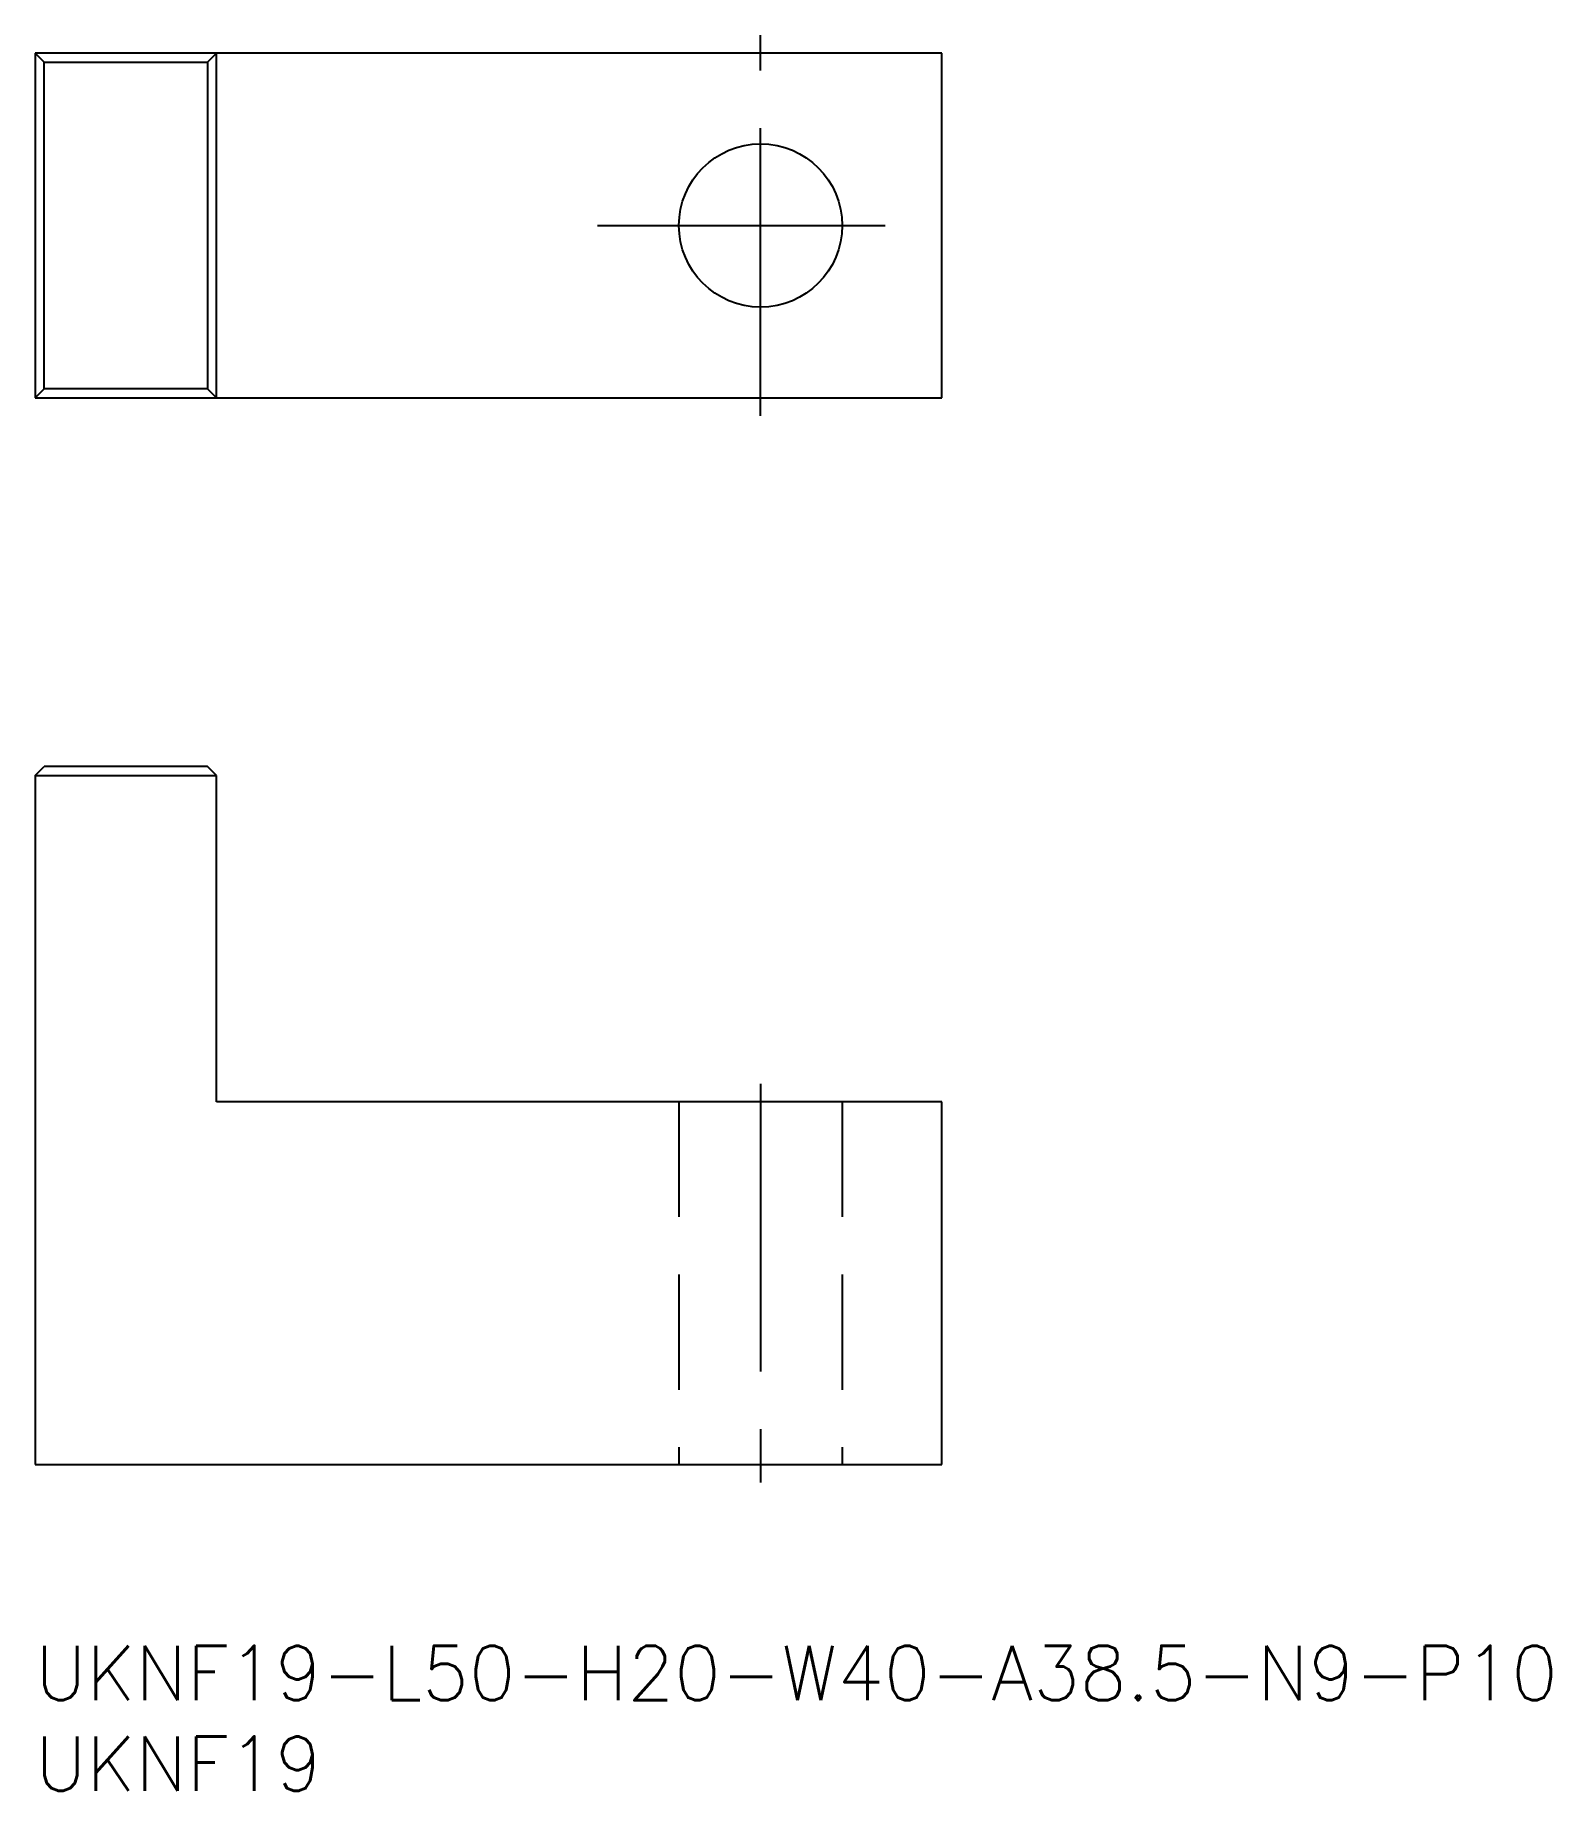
# Model space of a CAD drawing. Extents: x 0 to 83.6, y -8 to 88.8.
import ezdxf

# ---------------------------------------------------------------- set-up
doc = ezdxf.new("R2010")
doc.units = 0
doc.header["$LTSCALE"] = 0.5
doc.linetypes.add('CENTER', pattern=[50.8, 31.75, -6.35, 6.35, -6.35])
doc.linetypes.add('DASHED', pattern=[19.05, 12.7, -6.35])
for name, color, linetype in [('MSM_CENTER', 1, 'CENTER'), ('MSM_CONTINUOUS', 7, 'CONTINUOUS'), ('MSM_DASHED', 4, 'DASHED'), ('MSM_PART_NUMBER', 7, 'CONTINUOUS')]:
    doc.layers.add(name, color=color, linetype=linetype)
doc.styles.get("Standard").update_dxf_attribs({"font": 'txt.shx', "height": 3, "bigfont": 'bigfont.shx'})

msp = doc.modelspace()

# ---------------------------------------------------------------- linework, layer by layer
at = {"layer": 'MSM_CENTER'}
for p, q in [((40, 67.831), (40, 88.831)), ((31, 78.331), (49, 78.331)), ((40, 31), (40, 9))]:
    msp.add_line(p, q, dxfattribs=at)
at = {"layer": 'MSM_CONTINUOUS'}
for p, q in [((50, 87.831), (0, 87.831)), ((0, 87.831), (0, 68.831)), ((0.5, 87.331), (0, 87.831)), ((0.5, 87.331), (9.5, 87.331)), ((0.5, 69.331), (0.5, 87.331)), ((10, 87.831), (9.5, 87.331)), ((9.5, 87.331), (9.5, 69.331)), ((10, 68.831), (10, 87.831)), ((50, 68.831), (50, 87.831)), ((0, 68.831), (0.5, 69.331)), ((0, 68.831), (50, 68.831)), ((9.5, 69.331), (0.5, 69.331)), ((10, 68.831), (9.5, 69.331)), ((0, 48), (0.5, 48.5)), ((9.5, 48.5), (0.5, 48.5)), ((10, 48), (9.5, 48.5)), ((0, 48), (0, 10)), ((0, 48), (10, 48)), ((10, 30), (10, 48)), ((50, 30), (10, 30)), ((50, 10), (50, 30)), ((0, 10), (50, 10))]:
    msp.add_line(p, q, dxfattribs=at)
msp.add_circle((40, 78.331), 4.5, dxfattribs=at)
at = {"layer": 'MSM_DASHED'}
for p, q in [((35.5, 30), (35.5, 10)), ((44.5, 30), (44.5, 10))]:
    msp.add_line(p, q, dxfattribs=at)

# ---------------------------------------------------------------- texts
at = {"layer": 'MSM_PART_NUMBER'}
for s, p in [('UKNF19-L50-H20-W40-A38.5-N9-P10', (0, -3)), ('UKNF19', (0, -8))]:
    msp.add_text(s, height=3, dxfattribs=at).set_placement(p)

doc.saveas('drawing.dxf')
